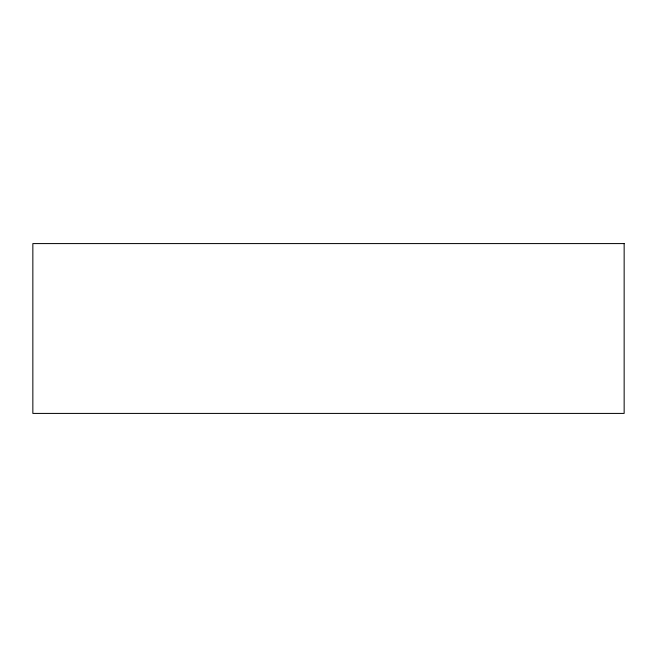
<?xml version="1.0" encoding="UTF-8"?>
<svg xmlns="http://www.w3.org/2000/svg" width="657" height="657" viewBox="0 0 657 657"><rect width="100%" height="100%" fill="white"/><g stroke="black" fill="none" stroke-linecap="round" stroke-linejoin="round"><path stroke-width="0.99" d="M624.15 243.583L32.85 243.583L32.85 413.417L624.15 413.417L624.15 243.583"/></g></svg>
